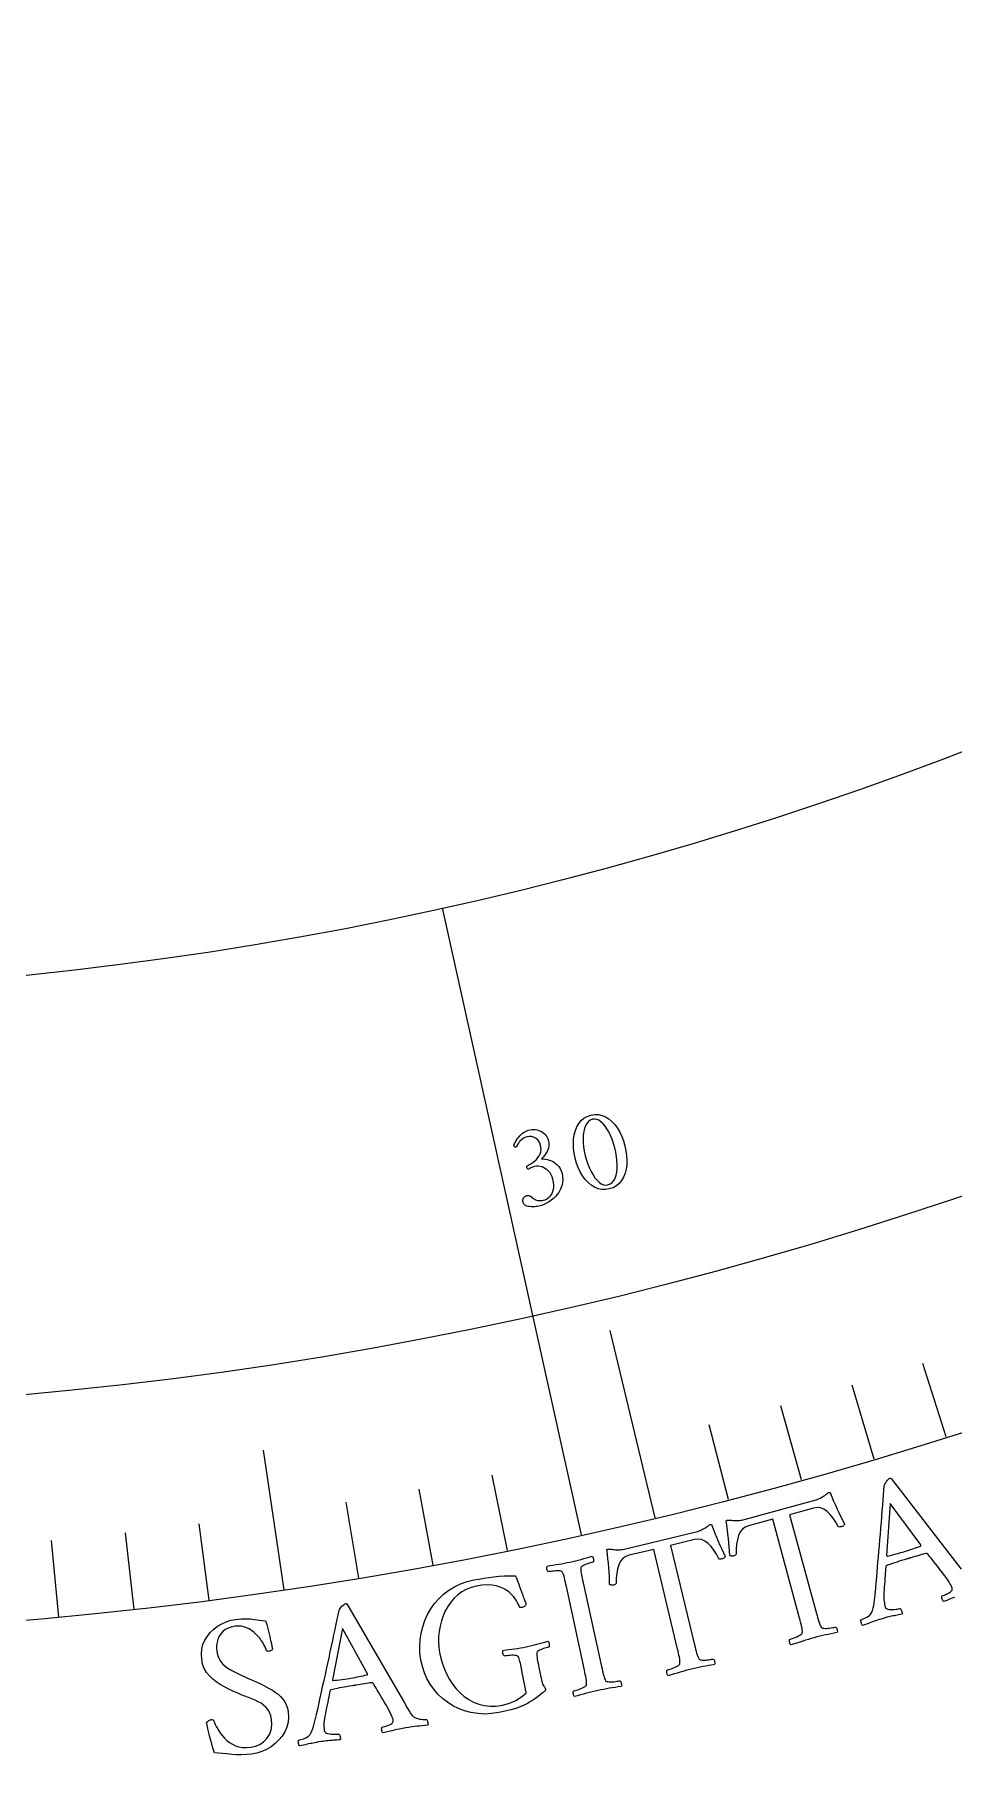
# Model space of a CAD drawing. Header units: millimetres. Extents: x -60 to 60, y -60 to 76.
# Drawn here: x 4.2 to 14.5, y -49.15 to -29.75 of the extents above; entities that cross this region are included whole.
import ezdxf

# ---------------------------------------------------------------- set-up
doc = ezdxf.new("R2010")
doc.units = ezdxf.units.MM
for name, color, linetype in [('CUT_OUTER', 1, 'Continuous'), ('ENGRAVE', 7, 'Continuous'), ('ENGRAVE_FINE', 8, 'Continuous'), ('TEXT', 5, 'Continuous')]:
    doc.layers.add(name, color=color, linetype=linetype)

msp = doc.modelspace()

# ---------------------------------------------------------------- linework, layer by layer
at = {"layer": 'CUT_OUTER'}
msp.add_arc((0, -0.0001), 59.9999, 176.771323, 2.429054, dxfattribs=at)
at = {"layer": 'ENGRAVE'}
for points in [[(10.33, -46.568), (8.7708, -39.5389)], [(11.1559, -46.3771), (10.6507, -44.277)], [(6.9954, -47.1843), (6.7631, -45.6174)]]:
    msp.add_lwpolyline(points, dxfattribs=at)
for radius in [58.8, 58.8, 57.225, 54.3, 54.3, 51.99, 47.7, 47.7, 45.18, 40.5, 40.5]:
    msp.add_circle((0, 0), radius, dxfattribs=at)
at = {"layer": 'ENGRAVE_FINE'}
for points in [[(14.4202, -45.4681), (14.159, -44.6445)], [(13.6105, -45.717), (13.364, -44.8889)], [(12.7964, -45.9515), (12.5646, -45.1192)], [(11.9781, -46.1716), (11.7611, -45.3353)], [(9.5008, -46.7443), (9.3287, -45.8976)], [(8.6684, -46.9057), (8.5114, -46.0561)], [(7.8332, -47.0524), (7.6913, -46.2002)], [(5.3133, -47.4032), (5.217, -46.5445)], [(6.1554, -47.3012), (6.0439, -46.4444)], [(4.4694, -47.4901), (4.3885, -46.6299)]]:
    msp.add_lwpolyline(points, dxfattribs=at)
at = {"layer": 'TEXT'}
for points in [[(10.4356, -41.8628), (10.4794, -41.8556), (10.5216, -41.8563), (10.5621, -41.8648), (10.6009, -41.8813), (10.6376, -41.9046), (10.6718, -41.9334), (10.7034, -41.9678), (10.7326, -42.0079), (10.7589, -42.0524), (10.7817, -42.1), (10.8011, -42.151), (10.8172, -42.2051), (10.8291, -42.2603), (10.8364, -42.3143), (10.839, -42.3672), (10.8369, -42.4189), (10.8301, -42.4682), (10.8183, -42.5139), (10.8015, -42.5559), (10.7799, -42.5942), (10.7532, -42.6275), (10.7212, -42.6546), (10.6841, -42.6753), (10.6417, -42.6897), (10.5987, -42.6966), (10.5568, -42.6956), (10.5162, -42.6866), (10.4768, -42.6697), (10.4394, -42.6461), (10.4046, -42.617), (10.3724, -42.5823), (10.3429, -42.5421), (10.3165, -42.4975), (10.2937, -42.4496), (10.2747, -42.3985), (10.2593, -42.3442), (10.2481, -42.2888), (10.2415, -42.2347), (10.2394, -42.1818), (10.242, -42.1302), (10.2493, -42.081), (10.2615, -42.0357), (10.2784, -41.9941), (10.3003, -41.9563), (10.3269, -41.9235), (10.3583, -41.897), (10.3945, -41.8767), (10.4356, -41.8628)], [(10.4539, -41.9085), (10.4289, -41.918), (10.4074, -41.9331), (10.3893, -41.954), (10.3745, -41.9805), (10.363, -42.0118), (10.3547, -42.0466), (10.3497, -42.0852), (10.3478, -42.1274), (10.3491, -42.1722), (10.3536, -42.2187), (10.3613, -42.2669), (10.3721, -42.3167), (10.3854, -42.3654), (10.4008, -42.4113), (10.4184, -42.4546), (10.4381, -42.4951), (10.4594, -42.532), (10.4815, -42.5641), (10.5045, -42.5917), (10.5284, -42.6145), (10.5526, -42.6317), (10.5768, -42.6423), (10.6008, -42.6463), (10.6246, -42.6437), (10.6516, -42.6335), (10.6746, -42.6176), (10.6934, -42.5958), (10.7081, -42.5683), (10.719, -42.536), (10.7265, -42.5001), (10.7304, -42.4605), (10.7309, -42.4172), (10.7282, -42.3715), (10.7227, -42.3246), (10.7143, -42.2765), (10.703, -42.2272), (10.6893, -42.1783), (10.6736, -42.1325), (10.6561, -42.0899), (10.6367, -42.0504), (10.616, -42.0149), (10.5943, -41.9839), (10.5718, -41.9576), (10.5483, -41.9358), (10.5245, -41.9195), (10.5008, -41.9095), (10.4773, -41.9058), (10.4539, -41.9085)], [(9.7557, -42.025), (9.7727, -42.0223), (9.791, -42.0219), (9.8107, -42.0236), (9.8318, -42.0275), (9.8531, -42.0337), (9.8736, -42.0425), (9.8933, -42.0539), (9.912, -42.0678), (9.9289, -42.0843), (9.9427, -42.1037), (9.9535, -42.1259), (9.9612, -42.1508), (9.9647, -42.1711), (9.9654, -42.1912), (9.9635, -42.2111), (9.9587, -42.2308), (9.952, -42.2498), (9.944, -42.268), (9.9348, -42.2852), (9.9242, -42.3015), (9.9133, -42.3166), (9.9028, -42.3302), (9.8927, -42.3423), (9.883, -42.3529), (9.9026, -42.3524), (9.9235, -42.3542), (9.9455, -42.3583), (9.9689, -42.3648), (9.9923, -42.3737), (10.0148, -42.3855), (10.0363, -42.3999), (10.0568, -42.4171), (10.0752, -42.4373), (10.0906, -42.4608), (10.1028, -42.4875), (10.1119, -42.5175), (10.1178, -42.5501), (10.1197, -42.582), (10.1178, -42.6131), (10.1119, -42.6435), (10.1026, -42.6729), (10.0905, -42.7008), (10.0756, -42.7273), (10.058, -42.7523), (10.0379, -42.7757), (10.0159, -42.7972), (9.9919, -42.8167), (9.966, -42.8344), (9.9387, -42.8498), (9.9104, -42.8629), (9.8812, -42.8736), (9.8511, -42.8818), (9.8376, -42.8844), (9.8223, -42.8865), (9.8052, -42.888), (9.7863, -42.889), (9.7669, -42.889), (9.7482, -42.8878), (9.7301, -42.8852), (9.7127, -42.8814), (9.7091, -42.8794), (9.7045, -42.8763), (9.699, -42.872), (9.6926, -42.8665), (9.6862, -42.8602), (9.6812, -42.8534), (9.6775, -42.8462), (9.6751, -42.8385), (9.6731, -42.8251), (9.6735, -42.8125), (9.6763, -42.8007), (9.6815, -42.7898), (9.6884, -42.7804), (9.6963, -42.7729), (9.7053, -42.7675), (9.7154, -42.7641), (9.7282, -42.7625), (9.7402, -42.7638), (9.7514, -42.768), (9.7618, -42.7751), (9.7717, -42.7833), (9.7816, -42.7909), (9.7914, -42.7979), (9.8012, -42.8043), (9.8129, -42.8106), (9.8252, -42.8153), (9.8381, -42.8184), (9.8515, -42.8198), (9.8652, -42.82), (9.8785, -42.8194), (9.8915, -42.8178), (9.9043, -42.8153), (9.9213, -42.8101), (9.9378, -42.8025), (9.9539, -42.7925), (9.9694, -42.78), (9.9837, -42.765), (9.9958, -42.7471), (10.0057, -42.7264), (10.0135, -42.7029), (10.0183, -42.6765), (10.0193, -42.6471), (10.0164, -42.6147), (10.0096, -42.5793), (10.0021, -42.554), (9.992, -42.5311), (9.9793, -42.5103), (9.964, -42.4919), (9.9469, -42.4758), (9.9285, -42.4621), (9.9088, -42.4509), (9.8879, -42.4422), (9.8665, -42.4362), (9.8452, -42.4333), (9.824, -42.4336), (9.8029, -42.4369), (9.7924, -42.4397), (9.7821, -42.4434), (9.7718, -42.4479), (9.7617, -42.4533), (9.7521, -42.4587), (9.7437, -42.4634), (9.7364, -42.4672), (9.7303, -42.4703), (9.7255, -42.4655), (9.7217, -42.4601), (9.7187, -42.4539), (9.7166, -42.447), (9.7158, -42.4426), (9.7155, -42.4389), (9.7156, -42.4357), (9.7162, -42.4332), (9.74, -42.4207), (9.7627, -42.4068), (9.7845, -42.3917), (9.8052, -42.3751), (9.8241, -42.3573), (9.8404, -42.3383), (9.854, -42.318), (9.8651, -42.2966), (9.8727, -42.2738), (9.8763, -42.2496), (9.8759, -42.224), (9.8715, -42.197), (9.8635, -42.1728), (9.8516, -42.1519), (9.8358, -42.1341), (9.8162, -42.1195), (9.7939, -42.1088), (9.7701, -42.1031), (9.7449, -42.1021), (9.7182, -42.106), (9.6989, -42.1117), (9.6815, -42.1195), (9.6659, -42.1294), (9.6522, -42.1414), (9.6401, -42.1543), (9.6297, -42.167), (9.6208, -42.1795), (9.6135, -42.1919), (9.6075, -42.203), (9.6025, -42.2119), (9.5984, -42.2187), (9.5952, -42.2231), (9.5925, -42.2232), (9.5895, -42.222), (9.5862, -42.2197), (9.5827, -42.2163), (9.5793, -42.2122), (9.5766, -42.2079), (9.5746, -42.2035), (9.5732, -42.199), (9.5803, -42.1815), (9.5888, -42.164), (9.5988, -42.1464), (9.6101, -42.1287), (9.623, -42.1115), (9.6373, -42.0951), (9.6531, -42.0796), (9.6703, -42.0649), (9.6891, -42.0518), (9.7097, -42.0407), (9.7319, -42.0318), (9.7557, -42.025)], [(12.9607, -46.1761), (12.9745, -46.1715), (12.9898, -46.1649), (13.0066, -46.1565), (13.0248, -46.1461), (13.0426, -46.1352), (13.0576, -46.1254), (13.0701, -46.1167), (13.0799, -46.109), (13.0868, -46.1028), (13.0926, -46.0982), (13.0974, -46.095), (13.1012, -46.0933), (13.1047, -46.0926), (13.1086, -46.0924), (13.1129, -46.0927), (13.1176, -46.0934), (13.1373, -46.1413), (13.1572, -46.1881), (13.1772, -46.2341), (13.1975, -46.279), (13.2179, -46.3231), (13.2385, -46.3661), (13.2593, -46.4083), (13.2803, -46.4494), (13.2784, -46.4525), (13.2757, -46.4561), (13.2723, -46.4602), (13.2682, -46.4649), (13.2632, -46.4693), (13.2574, -46.4727), (13.2508, -46.4752), (13.2432, -46.4768), (13.2321, -46.4792), (13.2228, -46.4796), (13.2153, -46.478), (13.2095, -46.4744), (13.1814, -46.4238), (13.1512, -46.379), (13.1188, -46.3399), (13.0842, -46.3064), (13.048, -46.281), (13.0106, -46.2661), (12.9722, -46.2617), (12.9325, -46.2677), (12.6627, -46.3423), (12.9651, -47.4487), (12.9717, -47.4727), (12.9782, -47.4958), (12.9847, -47.5181), (12.9911, -47.5395), (12.9976, -47.5593), (13.0046, -47.577), (13.0121, -47.5924), (13.02, -47.6056), (13.0254, -47.61), (13.034, -47.6131), (13.046, -47.6151), (13.0612, -47.6158), (13.0782, -47.6155), (13.0955, -47.6145), (13.1129, -47.6126), (13.1306, -47.6099), (13.147, -47.6069), (13.1606, -47.6043), (13.1715, -47.6019), (13.1796, -47.5999), (13.1841, -47.6043), (13.1883, -47.6106), (13.1923, -47.6188), (13.196, -47.6288), (13.1988, -47.6391), (13.1999, -47.6481), (13.1992, -47.6557), (13.1968, -47.6621), (13.163, -47.6691), (13.1299, -47.6761), (13.0975, -47.683), (13.0659, -47.6898), (13.0344, -47.6968), (13.0027, -47.7043), (12.9707, -47.7124), (12.9383, -47.7209), (12.9068, -47.7297), (12.8752, -47.7389), (12.8434, -47.7486), (12.8114, -47.7588), (12.7791, -47.7693), (12.7467, -47.7799), (12.714, -47.7908), (12.681, -47.8019), (12.6757, -47.7976), (12.6713, -47.7914), (12.6677, -47.7831), (12.6649, -47.7728), (12.663, -47.7623), (12.6624, -47.7532), (12.6628, -47.7456), (12.6644, -47.7396), (12.6725, -47.7372), (12.6833, -47.7337), (12.6967, -47.729), (12.7129, -47.7231), (12.7301, -47.7164), (12.7467, -47.709), (12.7626, -47.7011), (12.778, -47.6926), (12.7911, -47.6842), (12.8004, -47.6765), (12.8058, -47.6695), (12.8073, -47.6633), (12.8075, -47.6479), (12.8061, -47.6308), (12.8032, -47.612), (12.7989, -47.5916), (12.7936, -47.5699), (12.7879, -47.5474), (12.7819, -47.5242), (12.7755, -47.5001), (12.4776, -46.3925), (12.2027, -46.4655), (12.1654, -46.4803), (12.1345, -46.5036), (12.1098, -46.5353), (12.0913, -46.5755), (12.0782, -46.6219), (12.0696, -46.6722), (12.0655, -46.7263), (12.0658, -46.7844), (12.0627, -46.7904), (12.057, -46.7956), (12.0487, -46.7999), (12.0379, -46.8034), (12.0307, -46.8059), (12.0239, -46.807), (12.0175, -46.8069), (12.0115, -46.8055), (12.006, -46.8034), (12.0014, -46.8015), (11.9975, -46.7997), (11.9943, -46.798), (11.9916, -46.7519), (11.988, -46.7051), (11.9837, -46.6576), (11.9786, -46.6094), (11.9729, -46.5605), (11.9667, -46.5108), (11.96, -46.4604), (11.9528, -46.4092), (11.958, -46.4059), (11.9641, -46.4036), (11.971, -46.402), (11.9786, -46.4013), (11.9863, -46.4012), (11.9932, -46.4014), (11.9993, -46.402), (12.0046, -46.4029), (12.0166, -46.4046), (12.0307, -46.406), (12.0469, -46.4069), (12.0651, -46.4074), (12.0837, -46.4073), (12.1006, -46.4062), (12.116, -46.4042), (12.1299, -46.4013)], [(13.791, -46.2162), (13.7522, -46.7994), (13.7524, -46.7997), (13.7528, -46.8004), (13.7536, -46.8017), (13.7546, -46.8035), (13.7558, -46.8053), (13.757, -46.8064), (13.7581, -46.807), (13.7592, -46.807), (13.7814, -46.8016), (13.8057, -46.7954), (13.8319, -46.7885), (13.8602, -46.7808), (13.888, -46.773), (13.9129, -46.766), (13.9349, -46.7597), (13.9539, -46.7541), (13.9785, -46.7466), (14.0018, -46.7392), (14.0238, -46.7318), (14.0444, -46.7246), (14.0649, -46.7172), (14.0863, -46.7096), (14.1086, -46.7016), (14.132, -46.6934), (14.1338, -46.6924), (14.1351, -46.6909), (14.1358, -46.6888), (14.1358, -46.6862), (14.1355, -46.6836), (14.1354, -46.6818), (14.1352, -46.6807), (14.1352, -46.6804)], [(11.6299, -46.5291), (11.6438, -46.5249), (11.6593, -46.5188), (11.6763, -46.5108), (11.6949, -46.5009), (11.7129, -46.4906), (11.7283, -46.4812), (11.741, -46.4728), (11.751, -46.4654), (11.758, -46.4595), (11.764, -46.455), (11.7689, -46.452), (11.7727, -46.4504), (11.7762, -46.4498), (11.7801, -46.4497), (11.7844, -46.4501), (11.7891, -46.451), (11.8074, -46.4994), (11.826, -46.5468), (11.8447, -46.5933), (11.8636, -46.6388), (11.8828, -46.6834), (11.9022, -46.727), (11.9217, -46.7697), (11.9415, -46.8115), (11.9395, -46.8145), (11.9368, -46.818), (11.9332, -46.8221), (11.929, -46.8266), (11.9239, -46.8308), (11.918, -46.8341), (11.9113, -46.8364), (11.9037, -46.8377), (11.8925, -46.8398), (11.8832, -46.84), (11.8757, -46.8382), (11.8701, -46.8344), (11.8435, -46.7831), (11.8145, -46.7374), (11.7832, -46.6973), (11.7496, -46.6629), (11.7141, -46.6365), (11.6772, -46.6205), (11.6389, -46.615), (11.5991, -46.6199), (11.3273, -46.6866), (11.5978, -47.8013), (11.6037, -47.8255), (11.6096, -47.8488), (11.6154, -47.8712), (11.6211, -47.8928), (11.6271, -47.9128), (11.6336, -47.9307), (11.6406, -47.9463), (11.6481, -47.9597), (11.6534, -47.9642), (11.662, -47.9676), (11.6739, -47.9699), (11.6891, -47.9711), (11.7061, -47.9713), (11.7233, -47.9707), (11.7408, -47.9694), (11.7586, -47.9672), (11.7751, -47.9647), (11.7888, -47.9624), (11.7997, -47.9604), (11.8079, -47.9586), (11.8122, -47.9632), (11.8162, -47.9696), (11.82, -47.9779), (11.8235, -47.988), (11.8259, -47.9983), (11.8267, -48.0073), (11.8258, -48.015), (11.8233, -48.0212), (11.7892, -48.0273), (11.756, -48.0333), (11.7234, -48.0393), (11.6916, -48.0452), (11.66, -48.0513), (11.628, -48.0579), (11.5958, -48.065), (11.5632, -48.0727), (11.5315, -48.0805), (11.4996, -48.0888), (11.4675, -48.0976), (11.4352, -48.1068), (11.4027, -48.1164), (11.3699, -48.1261), (11.3369, -48.1361), (11.3036, -48.1462), (11.2985, -48.1418), (11.2942, -48.1354), (11.2909, -48.127), (11.2884, -48.1167), (11.2868, -48.1061), (11.2864, -48.097), (11.2871, -48.0894), (11.2889, -48.0834), (11.297, -48.0813), (11.3079, -48.0781), (11.3215, -48.0737), (11.3378, -48.0683), (11.3552, -48.0621), (11.372, -48.0552), (11.3882, -48.0478), (11.4038, -48.0397), (11.4171, -48.0317), (11.4266, -48.0242), (11.4322, -48.0174), (11.4339, -48.0112), (11.4345, -47.9959), (11.4336, -47.9788), (11.4313, -47.9599), (11.4275, -47.9394), (11.4228, -47.9175), (11.4178, -47.8949), (11.4125, -47.8715), (11.4068, -47.8472), (11.1408, -46.7315), (10.8639, -46.7966), (10.8263, -46.8104), (10.7946, -46.8328), (10.769, -46.8638), (10.7494, -46.9034), (10.735, -46.9494), (10.725, -46.9994), (10.7193, -47.0534), (10.7179, -47.1114), (10.7146, -47.1173), (10.7088, -47.1224), (10.7004, -47.1265), (10.6895, -47.1297), (10.6822, -47.1319), (10.6754, -47.1329), (10.669, -47.1326), (10.663, -47.131), (10.6576, -47.1288), (10.653, -47.1267), (10.6492, -47.1248), (10.6461, -47.123), (10.6446, -47.0768), (10.6425, -47.0299), (10.6395, -46.9823), (10.6358, -46.934), (10.6315, -46.885), (10.6267, -46.8351), (10.6214, -46.7845), (10.6157, -46.7331), (10.6211, -46.7301), (10.6272, -46.7279), (10.6341, -46.7265), (10.6418, -46.726), (10.6495, -46.7261), (10.6563, -46.7265), (10.6624, -46.7273), (10.6677, -46.7284), (10.6797, -46.7304), (10.6937, -46.7322), (10.7099, -46.7336), (10.7281, -46.7346), (10.7466, -46.735), (10.7636, -46.7344), (10.7791, -46.7329), (10.793, -46.7303)], [(10.2013, -46.8725), (10.233, -46.8653), (10.2641, -46.8579), (10.2948, -46.85), (10.3249, -46.8419), (10.3552, -46.8335), (10.3861, -46.8251), (10.4178, -46.8166), (10.4502, -46.8082), (10.4552, -46.8127), (10.4593, -46.8191), (10.4625, -46.8275), (10.4649, -46.8379), (10.4663, -46.8485), (10.4667, -46.8576), (10.466, -46.8651), (10.4642, -46.8711), (10.4563, -46.8731), (10.4457, -46.8761), (10.4324, -46.8802), (10.4165, -46.8853), (10.3996, -46.891), (10.3833, -46.8971), (10.3677, -46.9034), (10.3527, -46.91), (10.3397, -46.9169), (10.3303, -46.9238), (10.3243, -46.9309), (10.3219, -46.938), (10.3215, -46.9508), (10.3223, -46.9651), (10.3241, -46.9809), (10.327, -46.9982), (10.3305, -47.0168), (10.3344, -47.0361), (10.3386, -47.0562), (10.3432, -47.0772), (10.3439, -47.0806), (10.3447, -47.084), (10.3454, -47.0873), (10.3461, -47.0907), (10.3469, -47.0941), (10.3476, -47.0975), (10.3484, -47.1008), (10.3491, -47.1042), (10.5552, -48.0423), (10.556, -48.0456), (10.5567, -48.049), (10.5574, -48.0524), (10.5582, -48.0558), (10.5589, -48.0591), (10.5597, -48.0625), (10.5604, -48.0659), (10.5611, -48.0693), (10.5658, -48.0901), (10.5704, -48.11), (10.5749, -48.1288), (10.5793, -48.1466), (10.5839, -48.1631), (10.5889, -48.1778), (10.5942, -48.1909), (10.5999, -48.2023), (10.605, -48.2069), (10.6135, -48.2104), (10.6254, -48.213), (10.6406, -48.2145), (10.6576, -48.2151), (10.6751, -48.2148), (10.693, -48.2138), (10.7113, -48.2118), (10.7283, -48.2096), (10.7424, -48.2076), (10.7536, -48.2057), (10.7618, -48.2041), (10.7661, -48.2088), (10.77, -48.2153), (10.7736, -48.2236), (10.7768, -48.2338), (10.779, -48.2442), (10.7796, -48.2532), (10.7786, -48.2608), (10.7759, -48.267), (10.7417, -48.2724), (10.7083, -48.2777), (10.6756, -48.2829), (10.6437, -48.2881), (10.612, -48.2935), (10.5799, -48.2995), (10.5475, -48.3059), (10.5148, -48.3128), (10.4829, -48.32), (10.4508, -48.3276), (10.4185, -48.3357), (10.386, -48.3442), (10.3533, -48.353), (10.3204, -48.3621), (10.2872, -48.3713), (10.2537, -48.3807), (10.2486, -48.3762), (10.2445, -48.3697), (10.2413, -48.3612), (10.239, -48.3508), (10.2377, -48.3402), (10.2375, -48.3311), (10.2384, -48.3236), (10.2403, -48.3176), (10.2485, -48.3156), (10.2594, -48.3127), (10.2731, -48.3086), (10.2895, -48.3036), (10.307, -48.2977), (10.3239, -48.2912), (10.3403, -48.2841), (10.3561, -48.2764), (10.3696, -48.2687), (10.3792, -48.2614), (10.385, -48.2547), (10.3869, -48.2486), (10.3878, -48.2332), (10.3873, -48.2161), (10.3854, -48.1972), (10.382, -48.1766), (10.3778, -48.1547), (10.3733, -48.132), (10.3684, -48.1084), (10.3633, -48.084), (10.1609, -47.1452), (10.1556, -47.1208), (10.1503, -47.0971), (10.145, -47.0742), (10.1397, -47.052), (10.1341, -47.0313), (10.1281, -47.0129), (10.1215, -46.9969), (10.1144, -46.9832), (10.1101, -46.9775), (10.1022, -46.9734), (10.0908, -46.971), (10.0759, -46.9703), (10.059, -46.9706), (10.0418, -46.9714), (10.0242, -46.9727), (10.0064, -46.9745), (9.9898, -46.9765), (9.9761, -46.9783), (9.9652, -46.98), (9.9571, -46.9815), (9.953, -46.9767), (9.9492, -46.9702), (9.9458, -46.9618), (9.9427, -46.9515), (9.9406, -46.9411), (9.94, -46.9321), (9.9411, -46.9245), (9.9437, -46.9184), (9.9769, -46.9126), (10.0099, -46.907), (10.0425, -46.9015), (10.075, -46.8962), (10.1071, -46.8909), (10.1389, -46.8851), (10.1703, -46.879), (10.2013, -46.8725)], [(9.6627, -48.0935), (9.662, -48.0901), (9.6613, -48.0867), (9.6607, -48.0833), (9.66, -48.0799), (9.6593, -48.0765), (9.6586, -48.0731), (9.6579, -48.0698), (9.6572, -48.0664), (9.653, -48.0454), (9.6487, -48.0255), (9.6446, -48.0066), (9.6405, -47.9887), (9.6362, -47.9721), (9.6315, -47.9573), (9.6265, -47.9441), (9.621, -47.9327), (9.6167, -47.9269), (9.6087, -47.9225), (9.5971, -47.9196), (9.5818, -47.9182), (9.5646, -47.9178), (9.5473, -47.9181), (9.5297, -47.9189), (9.512, -47.9204), (9.4956, -47.9221), (9.482, -47.9237), (9.4711, -47.9252), (9.4629, -47.9266), (9.4589, -47.9218), (9.4551, -47.9152), (9.4518, -47.9068), (9.4488, -47.8965), (9.4468, -47.886), (9.4464, -47.877), (9.4476, -47.8694), (9.4504, -47.8633), (9.4841, -47.858), (9.5173, -47.853), (9.55, -47.8484), (9.5822, -47.8442), (9.6141, -47.8398), (9.6458, -47.8349), (9.6775, -47.8294), (9.709, -47.8233), (9.741, -47.8165), (9.7719, -47.8093), (9.8018, -47.8017), (9.8305, -47.7938), (9.8593, -47.7856), (9.8894, -47.7775), (9.9209, -47.7693), (9.9537, -47.7612), (9.9586, -47.7658), (9.9627, -47.7723), (9.9659, -47.7807), (9.9681, -47.7911), (9.9694, -47.8017), (9.9696, -47.8108), (9.9687, -47.8184), (9.9668, -47.8243), (9.9589, -47.8262), (9.9485, -47.829), (9.9356, -47.8328), (9.9203, -47.8375), (9.9042, -47.8429), (9.8887, -47.8488), (9.8739, -47.8551), (9.8597, -47.8618), (9.8475, -47.8688), (9.8386, -47.8759), (9.8329, -47.883), (9.8304, -47.8902), (9.8293, -47.9055), (9.8297, -47.9227), (9.8315, -47.9415), (9.8346, -47.9622), (9.8386, -47.9842), (9.8429, -48.0069), (9.8475, -48.0305), (9.8524, -48.055), (9.8843, -48.2106), (9.8885, -48.2274), (9.8937, -48.2416), (9.8997, -48.2533), (9.9068, -48.2625), (9.9136, -48.2705), (9.919, -48.2788), (9.923, -48.2874), (9.9255, -48.2962), (9.926, -48.3007), (9.9256, -48.305), (9.9242, -48.3093), (9.922, -48.3134), (9.918, -48.3184), (9.9113, -48.325), (9.9021, -48.3334), (9.8903, -48.3434), (9.8681, -48.361), (9.844, -48.3793), (9.8182, -48.3982), (9.7906, -48.4178), (9.7599, -48.4375), (9.725, -48.4568), (9.6859, -48.4758), (9.6425, -48.4944), (9.5935, -48.5124), (9.5372, -48.5293), (9.4738, -48.5453), (9.4033, -48.5602), (9.3221, -48.5721), (9.243, -48.576), (9.166, -48.5719), (9.0911, -48.5598), (9.0191, -48.5406), (8.9509, -48.515), (8.8866, -48.4831), (8.826, -48.4448), (8.7698, -48.4011), (8.7188, -48.3525), (8.6729, -48.2992), (8.632, -48.2411), (8.5969, -48.179), (8.5681, -48.1136), (8.5456, -48.0449), (8.5294, -47.9728), (8.5191, -47.8952), (8.5162, -47.8187), (8.5205, -47.7435), (8.532, -47.6694), (8.5502, -47.5973), (8.5745, -47.5281), (8.6047, -47.4617), (8.641, -47.3981), (8.6831, -47.3384), (8.7306, -47.2836), (8.7838, -47.2337), (8.8424, -47.1887), (8.9061, -47.1496), (8.9744, -47.1172), (9.0471, -47.0916), (9.1244, -47.0728), (9.1782, -47.063), (9.2335, -47.0539), (9.2902, -47.0457), (9.3484, -47.0383), (9.4078, -47.0323), (9.468, -47.0284), (9.5291, -47.0267), (9.591, -47.027), (9.5921, -47.0298), (9.5953, -47.0382), (9.6007, -47.0521), (9.6082, -47.0717), (9.6171, -47.095), (9.6265, -47.1203), (9.6364, -47.1475), (9.6469, -47.1766), (9.6575, -47.206), (9.6677, -47.2341), (9.6774, -47.2607), (9.6867, -47.286), (9.6947, -47.3081), (9.7008, -47.3252), (9.7048, -47.3372), (9.7067, -47.3442), (9.7076, -47.3487), (9.7063, -47.3537), (9.7028, -47.3591), (9.6971, -47.365), (9.6899, -47.3706), (9.6823, -47.3751), (9.6742, -47.3785), (9.6655, -47.3809), (9.6579, -47.382), (9.6507, -47.3821), (9.6439, -47.3813), (9.6374, -47.3795), (9.6316, -47.366), (9.6235, -47.3495), (9.6132, -47.3298), (9.6007, -47.3071), (9.5854, -47.2829), (9.5666, -47.2588), (9.5444, -47.2348), (9.5188, -47.2108), (9.4893, -47.1885), (9.4554, -47.1693), (9.4171, -47.1531), (9.3744, -47.1399), (9.3266, -47.1314), (9.2733, -47.1291), (9.2142, -47.133), (9.1495, -47.143), (9.0918, -47.1578), (9.0381, -47.1789), (8.9885, -47.2063), (8.9429, -47.2401), (8.9014, -47.2791), (8.8643, -47.3223), (8.8315, -47.3696), (8.803, -47.421), (8.7789, -47.4754), (8.7594, -47.5315), (8.7445, -47.5895), (8.7342, -47.6492), (8.7285, -47.7094), (8.7275, -47.7689), (8.731, -47.8278), (8.7392, -47.8859), (8.7531, -47.9498), (8.7713, -48.0123), (8.7938, -48.0735), (8.8206, -48.1332), (8.8516, -48.1904), (8.8866, -48.2438), (8.9256, -48.2933), (8.9687, -48.339), (9.0156, -48.3797), (9.0663, -48.4145), (9.1205, -48.4433), (9.1785, -48.466), (9.2399, -48.4815), (9.3046, -48.4886), (9.3727, -48.4871), (9.4439, -48.4772), (9.4857, -48.4675), (9.5245, -48.4553), (9.5602, -48.4405), (9.5929, -48.4233), (9.623, -48.4049), (9.651, -48.3868), (9.6767, -48.3689), (9.7003, -48.3514), (9.7049, -48.3479), (9.7081, -48.3442), (9.7099, -48.3404), (9.7103, -48.3364), (9.71, -48.3322), (9.7094, -48.3275), (9.7086, -48.3225), (9.7076, -48.317)], [(7.3597, -48.5809), (7.3605, -48.5772), (7.363, -48.5661), (7.3671, -48.5476), (7.3729, -48.5218), (7.38, -48.4896), (7.3882, -48.4522), (7.3975, -48.4095), (7.4078, -48.3615), (7.4191, -48.3095), (7.4312, -48.2545), (7.4441, -48.1967), (7.4578, -48.1359), (7.4718, -48.0733), (7.4859, -48.0098), (7.4998, -47.9454), (7.5138, -47.8801), (7.5275, -47.8151), (7.541, -47.7514), (7.5542, -47.689), (7.5671, -47.628), (7.5795, -47.5695), (7.5911, -47.5146), (7.602, -47.4633), (7.6122, -47.4156), (7.6164, -47.4052), (7.6233, -47.3939), (7.6326, -47.3816), (7.6445, -47.3684), (7.6571, -47.3561), (7.6682, -47.347), (7.678, -47.3411), (7.6865, -47.3382), (7.6885, -47.338), (7.6901, -47.3379), (7.6914, -47.3381), (7.6922, -47.3385), (7.6931, -47.339), (7.6944, -47.3396), (7.6961, -47.3402), (7.6983, -47.341), (8.3447, -48.4518), (8.3771, -48.5064), (8.4016, -48.5471), (8.4182, -48.574), (8.4268, -48.5872), (8.4359, -48.598), (8.4477, -48.6075), (8.462, -48.6157), (8.4788, -48.6225), (8.4969, -48.6281), (8.5147, -48.6323), (8.5323, -48.6353), (8.5497, -48.637), (8.5653, -48.6378), (8.5778, -48.6382), (8.5872, -48.6381), (8.5933, -48.6375), (8.5983, -48.6433), (8.6022, -48.6509), (8.6049, -48.6603), (8.6064, -48.6715), (8.6071, -48.6824), (8.6075, -48.6909), (8.6074, -48.6969), (8.6068, -48.7006), (8.5741, -48.7041), (8.5432, -48.7074), (8.5139, -48.7106), (8.4864, -48.7136), (8.4586, -48.7169), (8.4282, -48.721), (8.3953, -48.7261), (8.3599, -48.7319), (8.3227, -48.7385), (8.2888, -48.7449), (8.2583, -48.7512), (8.2311, -48.7573), (8.204, -48.7637), (8.1736, -48.7708), (8.1399, -48.7786), (8.103, -48.787), (8.0981, -48.7822), (8.0943, -48.7756), (8.0915, -48.767), (8.0897, -48.7565), (8.089, -48.7458), (8.0896, -48.7367), (8.0915, -48.7291), (8.0947, -48.723), (8.1064, -48.7205), (8.1207, -48.7166), (8.1377, -48.7112), (8.1575, -48.7043), (8.1768, -48.6967), (8.1925, -48.6888), (8.2047, -48.6809), (8.2133, -48.6728), (8.2164, -48.6667), (8.2181, -48.6591), (8.2183, -48.65), (8.2171, -48.6394), (8.2141, -48.6276), (8.2087, -48.6125), (8.2009, -48.5942), (8.1906, -48.5727), (8.1784, -48.5488), (8.165, -48.5235), (8.1503, -48.4969), (8.1344, -48.4688), (8.1179, -48.4403), (8.1015, -48.4122), (8.0852, -48.3845), (8.069, -48.3572), (8.0535, -48.3313), (8.0394, -48.3078), (8.0268, -48.2867), (8.0156, -48.268), (8.0064, -48.2527), (7.9999, -48.2417), (7.996, -48.2351), (7.9947, -48.2329), (7.9943, -48.2327), (7.9933, -48.232), (7.9917, -48.2308), (7.9894, -48.2292), (7.9868, -48.2275), (7.9843, -48.2265), (7.9819, -48.226), (7.9796, -48.2261), (7.9614, -48.2281), (7.9413, -48.2307), (7.9193, -48.2339), (7.8953, -48.2376), (7.8708, -48.2416), (7.8472, -48.2455), (7.8244, -48.2492), (7.8024, -48.2528), (7.7967, -48.2537), (7.7911, -48.2546), (7.7854, -48.2555), (7.7797, -48.2564), (7.7742, -48.2573), (7.769, -48.2582), (7.764, -48.259), (7.7593, -48.2597), (7.7266, -48.265), (7.6964, -48.2701), (7.6688, -48.2748), (7.6438, -48.2793), (7.6184, -48.2841), (7.5897, -48.2899), (7.5576, -48.2966), (7.5222, -48.3042), (7.521, -48.3046), (7.5195, -48.3055), (7.5178, -48.3069), (7.5159, -48.3087), (7.5142, -48.3105), (7.5129, -48.3118), (7.5122, -48.3126), (7.5119, -48.3128), (7.5113, -48.3158), (7.5094, -48.3249), (7.5063, -48.3399), (7.5019, -48.361), (7.4967, -48.3862), (7.4909, -48.4137), (7.4846, -48.4434), (7.4777, -48.4754), (7.4709, -48.508), (7.4646, -48.5395), (7.4588, -48.5699), (7.4536, -48.5992), (7.4484, -48.6279), (7.4447, -48.6541), (7.4426, -48.6777), (7.4419, -48.6988), (7.4422, -48.7175), (7.4429, -48.7342), (7.4441, -48.7487), (7.4456, -48.7612), (7.4496, -48.7727), (7.4579, -48.7823), (7.4704, -48.7899), (7.4872, -48.7956), (7.5062, -48.7996), (7.5252, -48.8022), (7.5443, -48.8036), (7.5636, -48.8036), (7.581, -48.8029), (7.5948, -48.8022), (7.6049, -48.8015), (7.6113, -48.8008), (7.614, -48.804), (7.6168, -48.8096), (7.6196, -48.8177), (7.6226, -48.8282), (7.6251, -48.8393), (7.6264, -48.8489), (7.6267, -48.8571), (7.6258, -48.8638), (7.6046, -48.866), (7.585, -48.8679), (7.5669, -48.8695), (7.5505, -48.8709), (7.5348, -48.8721), (7.5191, -48.8734), (7.5035, -48.8746), (7.4878, -48.8759), (7.4709, -48.8774), (7.4516, -48.8796), (7.43, -48.8825), (7.4059, -48.886), (7.3817, -48.8898), (7.3595, -48.8936), (7.3393, -48.8974), (7.3212, -48.9011), (7.3042, -48.9048), (7.2871, -48.9085), (7.27, -48.9122), (7.253, -48.9159), (7.2348, -48.9198), (7.2142, -48.924), (7.1914, -48.9285), (7.1663, -48.9333), (7.1638, -48.9301), (7.1615, -48.9244), (7.1594, -48.9162), (7.1575, -48.9055), (7.1562, -48.8943), (7.1556, -48.8846), (7.1559, -48.8763), (7.157, -48.8695), (7.169, -48.8671), (7.1844, -48.8629), (7.2032, -48.8568), (7.2255, -48.849), (7.2472, -48.8397), (7.2645, -48.8295), (7.2774, -48.8183), (7.2859, -48.8062), (7.2992, -48.7815), (7.3109, -48.7556), (7.3211, -48.7287), (7.3298, -48.7007), (7.3377, -48.6717), (7.3453, -48.6421), (7.3526, -48.6118), (7.3597, -48.5809)], [(6.4509, -47.5154), (6.4841, -47.5114), (6.5145, -47.5088), (6.5421, -47.5075), (6.5669, -47.5076), (6.5906, -47.5088), (6.6146, -47.5106), (6.6389, -47.5131), (6.6637, -47.5163), (6.6902, -47.5198), (6.7197, -47.5235), (6.7522, -47.5273), (6.7877, -47.5313), (6.8003, -47.574), (6.8123, -47.6176), (6.8237, -47.662), (6.8345, -47.7072), (6.8443, -47.75), (6.8526, -47.7869), (6.8593, -47.8182), (6.8644, -47.8437), (6.865, -47.8491), (6.863, -47.8541), (6.8584, -47.8587), (6.8511, -47.8631), (6.8429, -47.8668), (6.8354, -47.8697), (6.8287, -47.8717), (6.8227, -47.8729), (6.8152, -47.8734), (6.8083, -47.8727), (6.8022, -47.8706), (6.7967, -47.8673), (6.7903, -47.8464), (6.7814, -47.8241), (6.77, -47.8005), (6.7561, -47.7754), (6.74, -47.75), (6.7219, -47.7255), (6.7018, -47.7019), (6.6797, -47.6791), (6.6558, -47.658), (6.6302, -47.6393), (6.603, -47.6229), (6.5741, -47.609), (6.5438, -47.5984), (6.5123, -47.5922), (6.4795, -47.5903), (6.4454, -47.5928), (6.4034, -47.601), (6.3668, -47.6133), (6.3355, -47.6298), (6.3097, -47.6505), (6.2885, -47.6742), (6.2712, -47.6998), (6.2578, -47.7271), (6.2483, -47.7562), (6.2422, -47.7859), (6.2389, -47.8149), (6.2383, -47.8433), (6.2405, -47.871), (6.2489, -47.9133), (6.2627, -47.9512), (6.2817, -47.9845), (6.3061, -48.0134), (6.3346, -48.039), (6.3659, -48.0624), (6.4002, -48.0837), (6.4374, -48.1029), (6.4762, -48.1211), (6.5152, -48.1395), (6.5543, -48.1581), (6.5937, -48.177), (6.624, -48.1907), (6.6558, -48.2051), (6.6892, -48.2201), (6.7242, -48.2357), (6.7597, -48.2523), (6.7949, -48.27), (6.8296, -48.2889), (6.864, -48.3091), (6.897, -48.3309), (6.9273, -48.355), (6.9552, -48.3813), (6.9805, -48.4099), (7.0022, -48.441), (7.0195, -48.475), (7.0322, -48.5117), (7.0405, -48.5513), (7.0448, -48.6106), (7.0401, -48.6675), (7.0264, -48.722), (7.0038, -48.7742), (6.9738, -48.823), (6.9381, -48.8674), (6.8967, -48.9072), (6.8497, -48.9426), (6.7985, -48.9726), (6.7449, -48.9964), (6.6887, -49.0139), (6.63, -49.0251), (6.5739, -49.0311), (6.5183, -49.0337), (6.4634, -49.033), (6.409, -49.029), (6.3564, -49.0236), (6.3067, -49.019), (6.2599, -49.0152), (6.216, -49.012), (6.205, -48.9792), (6.1944, -48.9451), (6.184, -48.9099), (6.1739, -48.8734), (6.1644, -48.8375), (6.1558, -48.8037), (6.148, -48.7722), (6.1411, -48.7429), (6.1354, -48.7174), (6.131, -48.6972), (6.1281, -48.6823), (6.1265, -48.6728), (6.1317, -48.6665), (6.1375, -48.6607), (6.1437, -48.6552), (6.1503, -48.6501), (6.1574, -48.6456), (6.1647, -48.6421), (6.1723, -48.6396), (6.1802, -48.6381), (6.1896, -48.6382), (6.1974, -48.6412), (6.2035, -48.6469), (6.208, -48.6555), (6.2145, -48.6724), (6.2234, -48.6921), (6.2345, -48.7146), (6.2478, -48.7398), (6.2636, -48.7664), (6.282, -48.7932), (6.3031, -48.82), (6.3269, -48.8469), (6.3534, -48.8724), (6.3827, -48.8951), (6.415, -48.9149), (6.4501, -48.9318), (6.4884, -48.9446), (6.5302, -48.9517), (6.5756, -48.9533), (6.6244, -48.9492), (6.6762, -48.9376), (6.7232, -48.9174), (6.7654, -48.8887), (6.803, -48.8515), (6.8326, -48.807), (6.8511, -48.7566), (6.8585, -48.7004), (6.8549, -48.6384), (6.846, -48.5946), (6.8326, -48.5566), (6.8146, -48.5245), (6.7921, -48.4983), (6.766, -48.4761), (6.7369, -48.456), (6.705, -48.4381), (6.6702, -48.4223), (6.6333, -48.4073), (6.595, -48.3919), (6.5555, -48.376), (6.5146, -48.3598), (6.4688, -48.3397), (6.4221, -48.3184), (6.3746, -48.2959), (6.3262, -48.2721), (6.2791, -48.2461), (6.2352, -48.2169), (6.1945, -48.1845), (6.1571, -48.1489), (6.1249, -48.1093), (6.0999, -48.065), (6.0821, -48.016), (6.0714, -47.9624), (6.068, -47.9044), (6.0728, -47.8493), (6.0858, -47.7971), (6.107, -47.7478), (6.1348, -47.702), (6.1678, -47.6607), (6.206, -47.6237), (6.2495, -47.5911), (6.2966, -47.5635), (6.3458, -47.5417), (6.3973, -47.5257), (6.4509, -47.5154)], [(7.6517, -47.6191), (7.5372, -48.1923), (7.5374, -48.1926), (7.5377, -48.1934), (7.5383, -48.1948), (7.5391, -48.1967), (7.54, -48.1986), (7.541, -48.1999), (7.5421, -48.2006), (7.5432, -48.2007), (7.5659, -48.1982), (7.5908, -48.1953), (7.6177, -48.1918), (7.6468, -48.1879), (7.6754, -48.1838), (7.701, -48.1801), (7.7236, -48.1767), (7.7432, -48.1737), (7.7685, -48.1694), (7.7926, -48.1651), (7.8153, -48.1607), (7.8367, -48.1562), (7.8579, -48.1516), (7.8802, -48.1468), (7.9034, -48.1418), (7.9276, -48.1366), (7.9296, -48.136), (7.931, -48.1346), (7.9319, -48.1326), (7.9323, -48.13), (7.9324, -48.1275), (7.9324, -48.1256), (7.9325, -48.1245), (7.9325, -48.1242)]]:
    msp.add_lwpolyline(points, close=True, dxfattribs=at)
msp.add_lwpolyline([(14.5138, -47.2692), (14.4877, -47.2791), (14.4585, -47.2901), (14.4261, -47.3022), (14.3906, -47.3153), (14.3852, -47.3112), (14.3805, -47.3051), (14.3766, -47.297), (14.3734, -47.2868), (14.3714, -47.2763), (14.3708, -47.2672), (14.3717, -47.2594), (14.3741, -47.2529), (14.3853, -47.249), (14.399, -47.2432), (14.4152, -47.2357), (14.4339, -47.2263), (14.452, -47.2161), (14.4666, -47.2063), (14.4776, -47.1968), (14.4851, -47.1877), (14.4874, -47.1813), (14.488, -47.1735), (14.4871, -47.1645), (14.4845, -47.1541), (14.48, -47.1428), (14.4727, -47.1285), (14.4625, -47.1114), (14.4495, -47.0914), (14.4343, -47.0693), (14.4177, -47.046), (14.3997, -47.0215), (14.3803, -46.9958), (14.3602, -46.9696), (14.3403, -46.9439), (14.3205, -46.9185), (14.3009, -46.8936), (14.2821, -46.87), (14.2652, -46.8485), (14.2499, -46.8292), (14.2364, -46.8121), (14.2253, -46.7981), (14.2174, -46.7881), (14.2126, -46.7821), (14.211, -46.7801), (14.2107, -46.7799), (14.2096, -46.7793), (14.2078, -46.7784), (14.2053, -46.777), (14.2025, -46.7758), (14.1999, -46.7751), (14.1974, -46.7749), (14.1952, -46.7753), (14.1774, -46.7796), (14.1578, -46.7848), (14.1364, -46.7908), (14.1132, -46.7977), (14.0894, -46.8049), (14.0664, -46.8118), (14.0443, -46.8184), (14.023, -46.8248), (14.0175, -46.8264), (14.012, -46.8281), (14.0065, -46.8297), (14.001, -46.8314), (13.9956, -46.833), (13.9905, -46.8345), (13.9857, -46.8359), (13.9812, -46.8373), (13.9494, -46.8468), (13.9202, -46.8558), (13.8934, -46.8641), (13.8692, -46.8718), (13.8447, -46.8799), (13.8169, -46.8893), (13.786, -46.9001), (13.7519, -46.9123), (13.7507, -46.9129), (13.7494, -46.914), (13.7479, -46.9155), (13.7462, -46.9176), (13.7447, -46.9196), (13.7437, -46.921), (13.743, -46.9219), (13.7428, -46.9222), (13.7426, -46.9253), (13.7419, -46.9345), (13.7408, -46.9498), (13.7392, -46.9713), (13.7373, -46.9969), (13.7351, -47.0249), (13.7327, -47.0553), (13.7301, -47.0879), (13.7275, -47.1211), (13.7254, -47.1531), (13.7236, -47.184), (13.7223, -47.2137), (13.7209, -47.2429), (13.7207, -47.2693), (13.7216, -47.293), (13.7237, -47.314), (13.7264, -47.3326), (13.7293, -47.349), (13.7323, -47.3632), (13.7354, -47.3754), (13.7409, -47.3863), (13.7504, -47.3947), (13.7638, -47.4006), (13.7812, -47.404), (13.8005, -47.4055), (13.8197, -47.4057), (13.8389, -47.4046), (13.8579, -47.4021), (13.8751, -47.3991), (13.8887, -47.3967), (13.8986, -47.3947), (13.9049, -47.3931), (13.908, -47.3959), (13.9115, -47.4011), (13.9154, -47.4087), (13.9197, -47.4188), (13.9236, -47.4294), (13.9262, -47.4388), (13.9275, -47.4469), (13.9275, -47.4537), (13.9068, -47.4586), (13.8876, -47.463), (13.8699, -47.467), (13.8537, -47.4705), (13.8384, -47.4738), (13.823, -47.477), (13.8076, -47.4803), (13.7922, -47.4836), (13.7757, -47.4873), (13.7569, -47.492), (13.7358, -47.4977), (13.7124, -47.5043), (13.6888, -47.5113), (13.6673, -47.5179), (13.6478, -47.5242), (13.6304, -47.5303), (13.614, -47.5362), (13.5975, -47.5421), (13.5811, -47.548), (13.5646, -47.5539), (13.5471, -47.5601), (13.5273, -47.5669), (13.5053, -47.5744), (13.481, -47.5825), (13.4781, -47.5796), (13.475, -47.5743), (13.4719, -47.5664), (13.4687, -47.556), (13.4659, -47.5451), (13.464, -47.5355), (13.4632, -47.5273), (13.4634, -47.5204), (13.475, -47.5165), (13.4898, -47.5102), (13.5076, -47.5018), (13.5286, -47.4911), (13.549, -47.4791), (13.5648, -47.4667), (13.5762, -47.454), (13.583, -47.4408), (13.5929, -47.4146), (13.6012, -47.3874), (13.6078, -47.3594), (13.6128, -47.3305), (13.6168, -47.3008), (13.6205, -47.2704), (13.6238, -47.2394), (13.6268, -47.2078), (13.6268, -47.2078), (13.6271, -47.204), (13.6281, -47.1927), (13.6298, -47.1739), (13.6322, -47.1475), (13.635, -47.1147), (13.6383, -47.0765), (13.6419, -47.0329), (13.6459, -46.984), (13.6503, -46.931), (13.6551, -46.8749), (13.6604, -46.8159), (13.6661, -46.7539), (13.6719, -46.6899), (13.6775, -46.6251), (13.683, -46.5595), (13.6882, -46.4929), (13.6934, -46.4267), (13.6985, -46.3617), (13.7034, -46.2982), (13.7083, -46.236), (13.7129, -46.1764), (13.7173, -46.1204), (13.7214, -46.0681), (13.7253, -46.0195), (13.7282, -46.0087), (13.7335, -45.9967), (13.7412, -45.9832), (13.7512, -45.9685), (13.762, -45.9548), (13.7719, -45.9443), (13.7809, -45.9371), (13.7889, -45.9332), (13.7909, -45.9327), (13.7925, -45.9324), (13.7937, -45.9324), (13.7946, -45.9327), (13.7955, -45.9331), (13.7969, -45.9335), (13.7987, -45.9339), (13.801, -45.9343), (14.5866, -46.9515)], dxfattribs=at)

doc.saveas('drawing.dxf')
